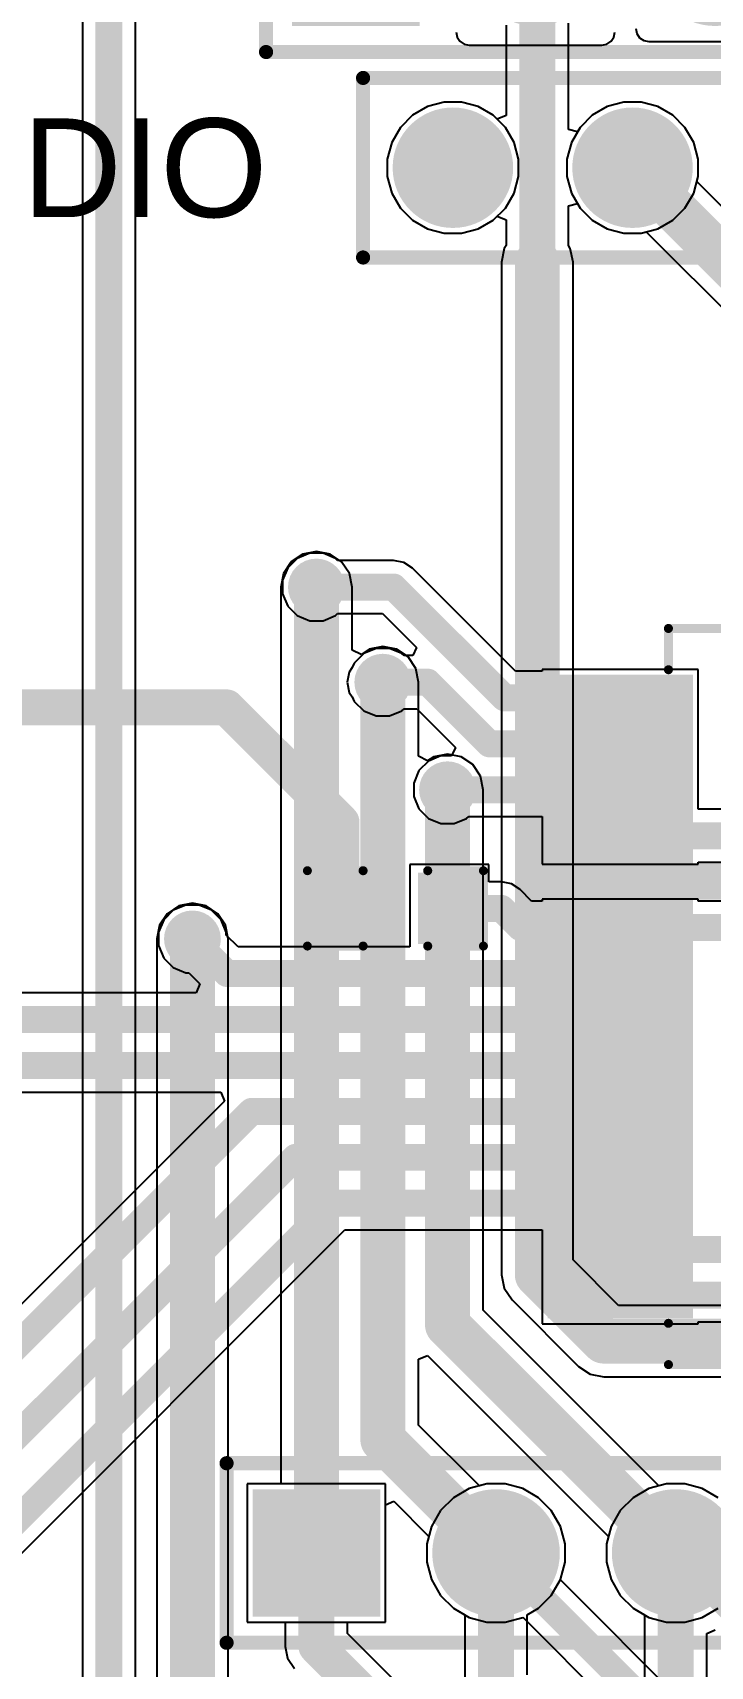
# Model space of a CAD drawing. Header units: millimetres. Extents: x -5 to 123, y 0 to 98.
# Drawn here: x 81.05 to 90.64, y 38.91 to 62.02 of the extents above; entities that cross this region are included whole.
import ezdxf

# ---------------------------------------------------------------- set-up
doc = ezdxf.new("R2010")
doc.units = ezdxf.units.MM
for name, color, linetype in [('BottomLayer', 5, 'Continuous'), ('BottomSolder', 6, 'Continuous'), ('MultiLayer', 9, 'Continuous'), ('PadHoleLayer', 156, 'Continuous'), ('TopLayer', 1, 'Continuous'), ('TopOverlay', 2, 'Continuous'), ('TopPaste', 8, 'Continuous'), ('TopSolder', 216, 'Continuous'), ('ViaHoleLayer', 16, 'Continuous')]:
    doc.layers.add(name, color=color, linetype=linetype)
doc.styles.add('Arial', font='', dxfattribs={"height": 0.2})
doc.styles.get('Arial').set_extended_font_data('Arial')

# ---------------------------------------------------------------- blocks, each defined once
blk = doc.blocks.new('SSOP_28_208____2')
at = {"layer": 'TopLayer'}
for points in [[(-4.325, 4.45), (-2.475, 4.45), (-2.475, 4), (-4.325, 4)], [(2.475, 4.45), (4.325, 4.45), (4.325, 4), (2.475, 4)], [(-4.325, 3.8), (-2.475, 3.8), (-2.475, 3.35), (-4.325, 3.35)], [(2.475, 3.8), (4.325, 3.8), (4.325, 3.35), (2.475, 3.35)], [(-4.325, 3.15), (-2.475, 3.15), (-2.475, 2.7), (-4.325, 2.7)], [(2.475, 3.15), (4.325, 3.15), (4.325, 2.7), (2.475, 2.7)], [(-4.325, 2.5), (-2.475, 2.5), (-2.475, 2.05), (-4.325, 2.05)], [(2.475, 2.5), (4.325, 2.5), (4.325, 2.05), (2.475, 2.05)], [(-4.325, 1.85), (-2.475, 1.85), (-2.475, 1.4), (-4.325, 1.4)], [(2.475, 1.85), (4.325, 1.85), (4.325, 1.4), (2.475, 1.4)], [(-4.325, 1.2), (-2.475, 1.2), (-2.475, 0.75), (-4.325, 0.75)], [(2.475, 1.2), (4.325, 1.2), (4.325, 0.75), (2.475, 0.75)], [(-4.325, 0.55), (-2.475, 0.55), (-2.475, 0.1), (-4.325, 0.1)], [(2.475, 0.55), (4.325, 0.55), (4.325, 0.1), (2.475, 0.1)], [(-4.325, -0.1), (-2.475, -0.1), (-2.475, -0.55), (-4.325, -0.55)], [(2.475, -0.1), (4.325, -0.1), (4.325, -0.55), (2.475, -0.55)], [(-4.325, -0.75), (-2.475, -0.75), (-2.475, -1.2), (-4.325, -1.2)], [(2.475, -0.75), (4.325, -0.75), (4.325, -1.2), (2.475, -1.2)], [(-4.325, -1.4), (-2.475, -1.4), (-2.475, -1.85), (-4.325, -1.85)], [(2.475, -1.4), (4.325, -1.4), (4.325, -1.85), (2.475, -1.85)], [(-4.325, -2.05), (-2.475, -2.05), (-2.475, -2.5), (-4.325, -2.5)], [(2.475, -2.05), (4.325, -2.05), (4.325, -2.5), (2.475, -2.5)], [(-4.325, -2.7), (-2.475, -2.7), (-2.475, -3.15), (-4.325, -3.15)], [(2.475, -2.7), (4.325, -2.7), (4.325, -3.15), (2.475, -3.15)], [(-4.325, -3.35), (-2.475, -3.35), (-2.475, -3.8), (-4.325, -3.8)], [(2.475, -3.35), (4.325, -3.35), (4.325, -3.8), (2.475, -3.8)], [(-4.325, -4), (-2.475, -4), (-2.475, -4.45), (-4.325, -4.45)], [(2.475, -4), (4.325, -4), (4.325, -4.45), (2.475, -4.45)]]:
    blk.add_hatch(color=1, dxfattribs=at).paths.add_polyline_path(points)
at = {"layer": 'TopOverlay'}
blk.add_hatch(color=2, dxfattribs=at).paths.add_polyline_path([(-2.286, 3.988), (-2.032, 3.988), (-2.032, 4.445), (-2.286, 4.445)])
at = {"layer": 'TopPaste'}
for points in [[(-4.325, 4.45), (-2.475, 4.45), (-2.475, 4), (-4.325, 4)], [(2.475, 4.45), (4.325, 4.45), (4.325, 4), (2.475, 4)], [(-4.325, 3.8), (-2.475, 3.8), (-2.475, 3.35), (-4.325, 3.35)], [(2.475, 3.8), (4.325, 3.8), (4.325, 3.35), (2.475, 3.35)], [(-4.325, 3.15), (-2.475, 3.15), (-2.475, 2.7), (-4.325, 2.7)], [(2.475, 3.15), (4.325, 3.15), (4.325, 2.7), (2.475, 2.7)], [(-4.325, 2.5), (-2.475, 2.5), (-2.475, 2.05), (-4.325, 2.05)], [(2.475, 2.5), (4.325, 2.5), (4.325, 2.05), (2.475, 2.05)], [(-4.325, 1.85), (-2.475, 1.85), (-2.475, 1.4), (-4.325, 1.4)], [(2.475, 1.85), (4.325, 1.85), (4.325, 1.4), (2.475, 1.4)], [(-4.325, 1.2), (-2.475, 1.2), (-2.475, 0.75), (-4.325, 0.75)], [(2.475, 1.2), (4.325, 1.2), (4.325, 0.75), (2.475, 0.75)], [(-4.325, 0.55), (-2.475, 0.55), (-2.475, 0.1), (-4.325, 0.1)], [(2.475, 0.55), (4.325, 0.55), (4.325, 0.1), (2.475, 0.1)], [(-4.325, -0.1), (-2.475, -0.1), (-2.475, -0.55), (-4.325, -0.55)], [(2.475, -0.1), (4.325, -0.1), (4.325, -0.55), (2.475, -0.55)], [(-4.325, -0.75), (-2.475, -0.75), (-2.475, -1.2), (-4.325, -1.2)], [(2.475, -0.75), (4.325, -0.75), (4.325, -1.2), (2.475, -1.2)], [(-4.325, -1.4), (-2.475, -1.4), (-2.475, -1.85), (-4.325, -1.85)], [(2.475, -1.4), (4.325, -1.4), (4.325, -1.85), (2.475, -1.85)], [(-4.325, -2.05), (-2.475, -2.05), (-2.475, -2.5), (-4.325, -2.5)], [(2.475, -2.05), (4.325, -2.05), (4.325, -2.5), (2.475, -2.5)], [(-4.325, -2.7), (-2.475, -2.7), (-2.475, -3.15), (-4.325, -3.15)], [(2.475, -2.7), (4.325, -2.7), (4.325, -3.15), (2.475, -3.15)], [(-4.325, -3.35), (-2.475, -3.35), (-2.475, -3.8), (-4.325, -3.8)], [(2.475, -3.35), (4.325, -3.35), (4.325, -3.8), (2.475, -3.8)], [(-4.325, -4), (-2.475, -4), (-2.475, -4.45), (-4.325, -4.45)], [(2.475, -4), (4.325, -4), (4.325, -4.45), (2.475, -4.45)]]:
    blk.add_hatch(color=8, dxfattribs=at).paths.add_polyline_path(points)
at = {"layer": 'TopSolder'}
for points in [[(-4.427, 4.552), (-2.373, 4.552), (-2.373, 3.898), (-4.427, 3.898)], [(2.373, 4.552), (4.427, 4.552), (4.427, 3.898), (2.373, 3.898)], [(-4.427, 3.902), (-2.373, 3.902), (-2.373, 3.248), (-4.427, 3.248)], [(2.373, 3.902), (4.427, 3.902), (4.427, 3.248), (2.373, 3.248)], [(-4.427, 3.252), (-2.373, 3.252), (-2.373, 2.598), (-4.427, 2.598)], [(2.373, 3.252), (4.427, 3.252), (4.427, 2.598), (2.373, 2.598)], [(-4.427, 2.602), (-2.373, 2.602), (-2.373, 1.948), (-4.427, 1.948)], [(2.373, 2.602), (4.427, 2.602), (4.427, 1.948), (2.373, 1.948)], [(-4.427, 1.952), (-2.373, 1.952), (-2.373, 1.298), (-4.427, 1.298)], [(2.373, 1.952), (4.427, 1.952), (4.427, 1.298), (2.373, 1.298)], [(-4.427, 1.302), (-2.373, 1.302), (-2.373, 0.648), (-4.427, 0.648)], [(2.373, 1.302), (4.427, 1.302), (4.427, 0.648), (2.373, 0.648)], [(-4.427, 0.652), (-2.373, 0.652), (-2.373, -0.002), (-4.427, -0.002)], [(2.373, 0.652), (4.427, 0.652), (4.427, -0.002), (2.373, -0.002)], [(-4.427, 0.002), (-2.373, 0.002), (-2.373, -0.652), (-4.427, -0.652)], [(2.373, 0.002), (4.427, 0.002), (4.427, -0.652), (2.373, -0.652)], [(-4.427, -0.648), (-2.373, -0.648), (-2.373, -1.302), (-4.427, -1.302)], [(2.373, -0.648), (4.427, -0.648), (4.427, -1.302), (2.373, -1.302)], [(-4.427, -1.298), (-2.373, -1.298), (-2.373, -1.952), (-4.427, -1.952)], [(2.373, -1.298), (4.427, -1.298), (4.427, -1.952), (2.373, -1.952)], [(-4.427, -1.948), (-2.373, -1.948), (-2.373, -2.602), (-4.427, -2.602)], [(2.373, -1.948), (4.427, -1.948), (4.427, -2.602), (2.373, -2.602)], [(-4.427, -2.598), (-2.373, -2.598), (-2.373, -3.252), (-4.427, -3.252)], [(2.373, -2.598), (4.427, -2.598), (4.427, -3.252), (2.373, -3.252)], [(-4.427, -3.248), (-2.373, -3.248), (-2.373, -3.902), (-4.427, -3.902)], [(2.373, -3.248), (4.427, -3.248), (4.427, -3.902), (2.373, -3.902)], [(-4.427, -3.898), (-2.373, -3.898), (-2.373, -4.552), (-4.427, -4.552)], [(2.373, -3.898), (4.427, -3.898), (4.427, -4.552), (2.373, -4.552)]]:
    blk.add_hatch(color=216, dxfattribs=at).paths.add_polyline_path(points)
at = {"layer": 'TopOverlay'}
for points, const_width in [([(-2.718, 5.207), (-2.718, 4.623)], 0.127), ([(2.718, 5.207), (-2.718, 5.207)], 0.127), ([(2.718, 5.207), (2.718, 4.623)], 0.127), ([(-4.597, 4.242), (-4.724, 4.369)], 0.2), ([(-4.724, 4.369), (-4.724, 4.115)], 0.2), ([(-4.597, 4.242), (-4.724, 4.115)], 0.2), ([(-2.718, -4.623), (-2.718, -5.207)], 0.127), ([(2.718, -4.623), (2.718, -5.207)], 0.127), ([(2.718, -5.207), (-2.718, -5.207)], 0.127)]:
    blk.add_lwpolyline(points, dxfattribs=dict(at, const_width=const_width))
for points, const_width in [([(-2.75, 5.207, 1), (-2.686, 5.207, 1)], 0.0635), ([(-2.75, 5.207, 1), (-2.686, 5.207, 1)], 0.0635), ([(2.686, 5.207, 1), (2.75, 5.207, 1)], 0.0635), ([(2.686, 5.207, 1), (2.75, 5.207, 1)], 0.0635), ([(-2.75, 4.623, 1), (-2.686, 4.623, 1)], 0.0635), ([(2.686, 4.623, 1), (2.75, 4.623, 1)], 0.0635), ([(-4.774, 4.369, 1), (-4.674, 4.369, 1)], 0.1), ([(-4.774, 4.369, 1), (-4.674, 4.369, 1)], 0.1), ([(-4.774, 4.115, 1), (-4.674, 4.115, 1)], 0.1), ([(-4.774, 4.115, 1), (-4.674, 4.115, 1)], 0.1), ([(-4.647, 4.242, 1), (-4.547, 4.242, 1)], 0.1), ([(-4.647, 4.242, 1), (-4.547, 4.242, 1)], 0.1), ([(-2.75, -4.623, 1), (-2.686, -4.623, 1)], 0.0635), ([(2.686, -4.623, 1), (2.75, -4.623, 1)], 0.0635), ([(-2.75, -5.207, 1), (-2.686, -5.207, 1)], 0.0635), ([(-2.75, -5.207, 1), (-2.686, -5.207, 1)], 0.0635), ([(2.686, -5.207, 1), (2.75, -5.207, 1)], 0.0635), ([(2.686, -5.207, 1), (2.75, -5.207, 1)], 0.0635)]:
    blk.add_lwpolyline(points, format="xyb", close=True, dxfattribs=dict(at, const_width=const_width))
blk = doc.blocks.new('CAP_0603_9')
at = {"layer": 'TopLayer'}
for points in [[(-0.381, 0.445), (-0.381, -0.445), (-1.143, -0.445), (-1.143, 0.445)], [(1.143, 0.445), (1.143, -0.445), (0.381, -0.445), (0.381, 0.445)]]:
    blk.add_hatch(color=1, dxfattribs=at).paths.add_polyline_path(points)
at = {"layer": 'TopPaste'}
for points in [[(-0.381, 0.445), (-0.381, -0.445), (-1.143, -0.445), (-1.143, 0.445)], [(1.143, 0.445), (1.143, -0.445), (0.381, -0.445), (0.381, 0.445)]]:
    blk.add_hatch(color=8, dxfattribs=at).paths.add_polyline_path(points)
at = {"layer": 'TopSolder'}
for points in [[(-0.321, 0.504), (-0.321, -0.504), (-1.203, -0.504), (-1.203, 0.504)], [(1.203, 0.504), (1.203, -0.504), (0.321, -0.504), (0.321, 0.504)]]:
    blk.add_hatch(color=216, dxfattribs=at).paths.add_polyline_path(points)
at = {"layer": 'TopOverlay', "const_width": 0.127}
for points in [[(-1.245, -0.533), (-1.245, 0.533)], [(-1.245, 0.533), (-0.457, 0.533)], [(0.457, 0.533), (1.245, 0.533)], [(1.245, -0.533), (1.245, 0.533)], [(-1.245, -0.533), (-0.457, -0.533)], [(0.457, -0.533), (1.245, -0.533)]]:
    blk.add_lwpolyline(points, dxfattribs=at)
at = {"layer": 'TopOverlay', "const_width": 0.0635}
for points in [[(-1.276, 0.533, 1), (-1.213, 0.533, 1)], [(-1.276, 0.533, 1), (-1.213, 0.533, 1)], [(-0.489, 0.533, 1), (-0.425, 0.533, 1)], [(0.425, 0.533, 1), (0.489, 0.533, 1)], [(1.213, 0.533, 1), (1.276, 0.533, 1)], [(1.213, 0.533, 1), (1.276, 0.533, 1)], [(-1.276, -0.533, 1), (-1.213, -0.533, 1)], [(-1.276, -0.533, 1), (-1.213, -0.533, 1)], [(-0.489, -0.533, 1), (-0.425, -0.533, 1)], [(0.425, -0.533, 1), (0.489, -0.533, 1)], [(1.213, -0.533, 1), (1.276, -0.533, 1)], [(1.213, -0.533, 1), (1.276, -0.533, 1)]]:
    blk.add_lwpolyline(points, format="xyb", close=True, dxfattribs=at)
blk = doc.blocks.new('HDR_1X5_FEMALE_92')
at = {"layer": 'BottomLayer'}
blk.add_hatch(color=5, dxfattribs=at).paths.add_polyline_path([(-0.8, 0.8), (0.8, 0.8), (0.8, -0.8), (-0.8, -0.8)])
h = blk.add_hatch(color=5, dxfattribs=at)
edge = h.paths.add_edge_path()
edge.add_arc((2.54, 0), 0.8, 0, 360)
h = blk.add_hatch(color=5, dxfattribs=at)
edge = h.paths.add_edge_path()
edge.add_arc((5.08, 0), 0.8, 0, 360)
h = blk.add_hatch(color=5, dxfattribs=at)
edge = h.paths.add_edge_path()
edge.add_arc((7.62, 0), 0.8, 0, 360)
h = blk.add_hatch(color=5, dxfattribs=at)
edge = h.paths.add_edge_path()
edge.add_arc((10.16, 0), 0.8, 0, 360)
at = {"layer": 'BottomSolder'}
blk.add_hatch(color=6, dxfattribs=at).paths.add_polyline_path([(-0.902, 0.902), (0.902, 0.902), (0.902, -0.902), (-0.902, -0.902)])
h = blk.add_hatch(color=6, dxfattribs=at)
edge = h.paths.add_edge_path()
edge.add_arc((2.54, 0), 0.902, 0, 360)
h = blk.add_hatch(color=6, dxfattribs=at)
edge = h.paths.add_edge_path()
edge.add_arc((5.08, 0), 0.902, 0, 360)
h = blk.add_hatch(color=6, dxfattribs=at)
edge = h.paths.add_edge_path()
edge.add_arc((7.62, 0), 0.902, 0, 360)
h = blk.add_hatch(color=6, dxfattribs=at)
edge = h.paths.add_edge_path()
edge.add_arc((10.16, 0), 0.902, 0, 360)
at = {"layer": 'MultiLayer'}
blk.add_hatch(color=9, dxfattribs=at).paths.add_polyline_path([(-0.8, 0.8), (0.8, 0.8), (0.8, -0.8), (-0.8, -0.8)])
h = blk.add_hatch(color=9, dxfattribs=at)
edge = h.paths.add_edge_path()
edge.add_arc((2.54, 0), 0.8, 0, 360)
h = blk.add_hatch(color=9, dxfattribs=at)
edge = h.paths.add_edge_path()
edge.add_arc((5.08, 0), 0.8, 0, 360)
h = blk.add_hatch(color=9, dxfattribs=at)
edge = h.paths.add_edge_path()
edge.add_arc((7.62, 0), 0.8, 0, 360)
h = blk.add_hatch(color=9, dxfattribs=at)
edge = h.paths.add_edge_path()
edge.add_arc((10.16, 0), 0.8, 0, 360)
at = {"layer": 'PadHoleLayer'}
h = blk.add_hatch(color=156, dxfattribs=at)
edge = h.paths.add_edge_path()
edge.add_arc((0, 0), 0.475, 0, 360)
h = blk.add_hatch(color=156, dxfattribs=at)
edge = h.paths.add_edge_path()
edge.add_arc((2.54, 0), 0.475, 0, 360)
h = blk.add_hatch(color=156, dxfattribs=at)
edge = h.paths.add_edge_path()
edge.add_arc((5.08, 0), 0.475, 0, 360)
h = blk.add_hatch(color=156, dxfattribs=at)
edge = h.paths.add_edge_path()
edge.add_arc((7.62, 0), 0.475, 0, 360)
h = blk.add_hatch(color=156, dxfattribs=at)
edge = h.paths.add_edge_path()
edge.add_arc((10.16, 0), 0.475, 0, 360)
at = {"layer": 'TopLayer'}
blk.add_hatch(color=1, dxfattribs=at).paths.add_polyline_path([(-0.8, 0.8), (0.8, 0.8), (0.8, -0.8), (-0.8, -0.8)])
h = blk.add_hatch(color=1, dxfattribs=at)
edge = h.paths.add_edge_path()
edge.add_arc((2.54, 0), 0.8, 0, 360)
h = blk.add_hatch(color=1, dxfattribs=at)
edge = h.paths.add_edge_path()
edge.add_arc((5.08, 0), 0.8, 0, 360)
h = blk.add_hatch(color=1, dxfattribs=at)
edge = h.paths.add_edge_path()
edge.add_arc((7.62, 0), 0.8, 0, 360)
h = blk.add_hatch(color=1, dxfattribs=at)
edge = h.paths.add_edge_path()
edge.add_arc((10.16, 0), 0.8, 0, 360)
at = {"layer": 'TopSolder'}
blk.add_hatch(color=216, dxfattribs=at).paths.add_polyline_path([(-0.902, 0.902), (0.902, 0.902), (0.902, -0.902), (-0.902, -0.902)])
h = blk.add_hatch(color=216, dxfattribs=at)
edge = h.paths.add_edge_path()
edge.add_arc((2.54, 0), 0.902, 0, 360)
h = blk.add_hatch(color=216, dxfattribs=at)
edge = h.paths.add_edge_path()
edge.add_arc((5.08, 0), 0.902, 0, 360)
h = blk.add_hatch(color=216, dxfattribs=at)
edge = h.paths.add_edge_path()
edge.add_arc((7.62, 0), 0.902, 0, 360)
h = blk.add_hatch(color=216, dxfattribs=at)
edge = h.paths.add_edge_path()
edge.add_arc((10.16, 0), 0.902, 0, 360)
at = {"layer": 'TopOverlay', "const_width": 0.2}
for points in [[(-1.27, 1.27), (11.43, 1.27)], [(-1.27, -1.27), (-1.27, 1.27)], [(11.43, -1.27), (11.43, 1.27)], [(-1.27, -1.27), (11.43, -1.27)]]:
    blk.add_lwpolyline(points, dxfattribs=at)
at = {"layer": 'TopOverlay', "const_width": 0.1}
for points in [[(-1.32, 1.27, 1), (-1.22, 1.27, 1)], [(-1.32, 1.27, 1), (-1.22, 1.27, 1)], [(11.38, 1.27, 1), (11.48, 1.27, 1)], [(11.38, 1.27, 1), (11.48, 1.27, 1)], [(-1.32, -1.27, 1), (-1.22, -1.27, 1)], [(-1.32, -1.27, 1), (-1.22, -1.27, 1)], [(11.38, -1.27, 1), (11.48, -1.27, 1)], [(11.38, -1.27, 1), (11.48, -1.27, 1)]]:
    blk.add_lwpolyline(points, format="xyb", close=True, dxfattribs=at)
blk = doc.blocks.new('HDR_1X5_FEMALE_93')
at = {"layer": 'BottomLayer'}
blk.add_hatch(color=5, dxfattribs=at).paths.add_polyline_path([(-0.8, 0.8), (0.8, 0.8), (0.8, -0.8), (-0.8, -0.8)])
h = blk.add_hatch(color=5, dxfattribs=at)
edge = h.paths.add_edge_path()
edge.add_arc((2.54, 0), 0.8, 0, 360)
h = blk.add_hatch(color=5, dxfattribs=at)
edge = h.paths.add_edge_path()
edge.add_arc((5.08, 0), 0.8, 0, 360)
h = blk.add_hatch(color=5, dxfattribs=at)
edge = h.paths.add_edge_path()
edge.add_arc((7.62, 0), 0.8, 0, 360)
h = blk.add_hatch(color=5, dxfattribs=at)
edge = h.paths.add_edge_path()
edge.add_arc((10.16, 0), 0.8, 0, 360)
at = {"layer": 'BottomSolder'}
blk.add_hatch(color=6, dxfattribs=at).paths.add_polyline_path([(-0.902, 0.902), (0.902, 0.902), (0.902, -0.902), (-0.902, -0.902)])
h = blk.add_hatch(color=6, dxfattribs=at)
edge = h.paths.add_edge_path()
edge.add_arc((2.54, 0), 0.902, 0, 360)
h = blk.add_hatch(color=6, dxfattribs=at)
edge = h.paths.add_edge_path()
edge.add_arc((5.08, 0), 0.902, 0, 360)
h = blk.add_hatch(color=6, dxfattribs=at)
edge = h.paths.add_edge_path()
edge.add_arc((7.62, 0), 0.902, 0, 360)
h = blk.add_hatch(color=6, dxfattribs=at)
edge = h.paths.add_edge_path()
edge.add_arc((10.16, 0), 0.902, 0, 360)
at = {"layer": 'MultiLayer'}
blk.add_hatch(color=9, dxfattribs=at).paths.add_polyline_path([(-0.8, 0.8), (0.8, 0.8), (0.8, -0.8), (-0.8, -0.8)])
h = blk.add_hatch(color=9, dxfattribs=at)
edge = h.paths.add_edge_path()
edge.add_arc((2.54, 0), 0.8, 0, 360)
h = blk.add_hatch(color=9, dxfattribs=at)
edge = h.paths.add_edge_path()
edge.add_arc((5.08, 0), 0.8, 0, 360)
h = blk.add_hatch(color=9, dxfattribs=at)
edge = h.paths.add_edge_path()
edge.add_arc((7.62, 0), 0.8, 0, 360)
h = blk.add_hatch(color=9, dxfattribs=at)
edge = h.paths.add_edge_path()
edge.add_arc((10.16, 0), 0.8, 0, 360)
at = {"layer": 'PadHoleLayer'}
h = blk.add_hatch(color=156, dxfattribs=at)
edge = h.paths.add_edge_path()
edge.add_arc((0, 0), 0.475, 0, 360)
h = blk.add_hatch(color=156, dxfattribs=at)
edge = h.paths.add_edge_path()
edge.add_arc((2.54, 0), 0.475, 0, 360)
h = blk.add_hatch(color=156, dxfattribs=at)
edge = h.paths.add_edge_path()
edge.add_arc((5.08, 0), 0.475, 0, 360)
h = blk.add_hatch(color=156, dxfattribs=at)
edge = h.paths.add_edge_path()
edge.add_arc((7.62, 0), 0.475, 0, 360)
h = blk.add_hatch(color=156, dxfattribs=at)
edge = h.paths.add_edge_path()
edge.add_arc((10.16, 0), 0.475, 0, 360)
at = {"layer": 'TopLayer'}
blk.add_hatch(color=1, dxfattribs=at).paths.add_polyline_path([(-0.8, 0.8), (0.8, 0.8), (0.8, -0.8), (-0.8, -0.8)])
h = blk.add_hatch(color=1, dxfattribs=at)
edge = h.paths.add_edge_path()
edge.add_arc((2.54, 0), 0.8, 0, 360)
h = blk.add_hatch(color=1, dxfattribs=at)
edge = h.paths.add_edge_path()
edge.add_arc((5.08, 0), 0.8, 0, 360)
h = blk.add_hatch(color=1, dxfattribs=at)
edge = h.paths.add_edge_path()
edge.add_arc((7.62, 0), 0.8, 0, 360)
h = blk.add_hatch(color=1, dxfattribs=at)
edge = h.paths.add_edge_path()
edge.add_arc((10.16, 0), 0.8, 0, 360)
at = {"layer": 'TopSolder'}
blk.add_hatch(color=216, dxfattribs=at).paths.add_polyline_path([(-0.902, 0.902), (0.902, 0.902), (0.902, -0.902), (-0.902, -0.902)])
h = blk.add_hatch(color=216, dxfattribs=at)
edge = h.paths.add_edge_path()
edge.add_arc((2.54, 0), 0.902, 0, 360)
h = blk.add_hatch(color=216, dxfattribs=at)
edge = h.paths.add_edge_path()
edge.add_arc((5.08, 0), 0.902, 0, 360)
h = blk.add_hatch(color=216, dxfattribs=at)
edge = h.paths.add_edge_path()
edge.add_arc((7.62, 0), 0.902, 0, 360)
h = blk.add_hatch(color=216, dxfattribs=at)
edge = h.paths.add_edge_path()
edge.add_arc((10.16, 0), 0.902, 0, 360)
at = {"layer": 'TopOverlay', "const_width": 0.2}
for points in [[(-1.27, 1.27), (11.43, 1.27)], [(-1.27, -1.27), (-1.27, 1.27)], [(11.43, -1.27), (11.43, 1.27)], [(-1.27, -1.27), (11.43, -1.27)]]:
    blk.add_lwpolyline(points, dxfattribs=at)
at = {"layer": 'TopOverlay', "const_width": 0.1}
for points in [[(-1.32, 1.27, 1), (-1.22, 1.27, 1)], [(-1.32, 1.27, 1), (-1.22, 1.27, 1)], [(11.38, 1.27, 1), (11.48, 1.27, 1)], [(11.38, 1.27, 1), (11.48, 1.27, 1)], [(-1.32, -1.27, 1), (-1.22, -1.27, 1)], [(-1.32, -1.27, 1), (-1.22, -1.27, 1)], [(11.38, -1.27, 1), (11.48, -1.27, 1)], [(11.38, -1.27, 1), (11.48, -1.27, 1)]]:
    blk.add_lwpolyline(points, format="xyb", close=True, dxfattribs=at)
blk = doc.blocks.new('HDR1X3__99')
at = {"layer": 'BottomLayer'}
blk.add_hatch(color=5, dxfattribs=at).paths.add_polyline_path([(-0.75, 0.75), (0.75, 0.75), (0.75, -0.75), (-0.75, -0.75)])
h = blk.add_hatch(color=5, dxfattribs=at)
edge = h.paths.add_edge_path()
edge.add_arc((2.54, 0), 0.75, 0, 360)
h = blk.add_hatch(color=5, dxfattribs=at)
edge = h.paths.add_edge_path()
edge.add_arc((5.08, 0), 0.75, 0, 360)
at = {"layer": 'BottomSolder'}
blk.add_hatch(color=6, dxfattribs=at).paths.add_polyline_path([(-0.852, 0.852), (0.852, 0.852), (0.852, -0.852), (-0.852, -0.852)])
h = blk.add_hatch(color=6, dxfattribs=at)
edge = h.paths.add_edge_path()
edge.add_arc((2.54, 0), 0.852, 0, 360)
h = blk.add_hatch(color=6, dxfattribs=at)
edge = h.paths.add_edge_path()
edge.add_arc((5.08, 0), 0.852, 0, 360)
at = {"layer": 'MultiLayer'}
blk.add_hatch(color=9, dxfattribs=at).paths.add_polyline_path([(-0.75, 0.75), (0.75, 0.75), (0.75, -0.75), (-0.75, -0.75)])
h = blk.add_hatch(color=9, dxfattribs=at)
edge = h.paths.add_edge_path()
edge.add_arc((2.54, 0), 0.75, 0, 360)
h = blk.add_hatch(color=9, dxfattribs=at)
edge = h.paths.add_edge_path()
edge.add_arc((5.08, 0), 0.75, 0, 360)
at = {"layer": 'PadHoleLayer'}
h = blk.add_hatch(color=156, dxfattribs=at)
edge = h.paths.add_edge_path()
edge.add_arc((0, 0), 0.45, 0, 360)
h = blk.add_hatch(color=156, dxfattribs=at)
edge = h.paths.add_edge_path()
edge.add_arc((2.54, 0), 0.45, 0, 360)
h = blk.add_hatch(color=156, dxfattribs=at)
edge = h.paths.add_edge_path()
edge.add_arc((5.08, 0), 0.45, 0, 360)
at = {"layer": 'TopLayer'}
blk.add_hatch(color=1, dxfattribs=at).paths.add_polyline_path([(-0.75, 0.75), (0.75, 0.75), (0.75, -0.75), (-0.75, -0.75)])
h = blk.add_hatch(color=1, dxfattribs=at)
edge = h.paths.add_edge_path()
edge.add_arc((2.54, 0), 0.75, 0, 360)
h = blk.add_hatch(color=1, dxfattribs=at)
edge = h.paths.add_edge_path()
edge.add_arc((5.08, 0), 0.75, 0, 360)
at = {"layer": 'TopSolder'}
blk.add_hatch(color=216, dxfattribs=at).paths.add_polyline_path([(-0.852, 0.852), (0.852, 0.852), (0.852, -0.852), (-0.852, -0.852)])
h = blk.add_hatch(color=216, dxfattribs=at)
edge = h.paths.add_edge_path()
edge.add_arc((2.54, 0), 0.852, 0, 360)
h = blk.add_hatch(color=216, dxfattribs=at)
edge = h.paths.add_edge_path()
edge.add_arc((5.08, 0), 0.852, 0, 360)
at = {"layer": 'TopOverlay', "const_width": 0.2}
for points in [[(-1.27, 1.27), (-1.27, -1.27)], [(6.35, 1.27), (-1.27, 1.27)], [(6.35, 1.27), (6.35, -1.27)], [(6.35, -1.27), (-1.27, -1.27)]]:
    blk.add_lwpolyline(points, dxfattribs=at)
at = {"layer": 'TopOverlay', "const_width": 0.1}
for points in [[(-1.32, 1.27, 1), (-1.22, 1.27, 1)], [(-1.32, 1.27, 1), (-1.22, 1.27, 1)], [(6.3, 1.27, 1), (6.4, 1.27, 1)], [(6.3, 1.27, 1), (6.4, 1.27, 1)], [(-1.32, -1.27, 1), (-1.22, -1.27, 1)], [(-1.32, -1.27, 1), (-1.22, -1.27, 1)], [(6.3, -1.27, 1), (6.4, -1.27, 1)], [(6.3, -1.27, 1), (6.4, -1.27, 1)]]:
    blk.add_lwpolyline(points, format="xyb", close=True, dxfattribs=at)

msp = doc.modelspace()

# ---------------------------------------------------------------- hatches: boundary and pattern name
at = {"layer": 'BottomLayer'}
h = msp.add_hatch(color=5, dxfattribs=at)
edge = h.paths.add_edge_path()
edge.add_arc((85.065, 54.178), 0.3, 0, 360)
h = msp.add_hatch(color=5, dxfattribs=at)
edge = h.paths.add_edge_path()
edge.add_arc((86.004, 52.832), 0.3, 0, 360)
h = msp.add_hatch(color=5, dxfattribs=at)
edge = h.paths.add_edge_path()
edge.add_arc((86.919, 51.31), 0.3, 0, 360)
h = msp.add_hatch(color=5, dxfattribs=at)
edge = h.paths.add_edge_path()
edge.add_arc((83.312, 49.2), 0.3, 0, 360)
at = {"layer": 'BottomSolder'}
h = msp.add_hatch(color=6, dxfattribs=at)
edge = h.paths.add_edge_path()
edge.add_arc((85.065, 54.178), 0.402, 0, 360)
h = msp.add_hatch(color=6, dxfattribs=at)
edge = h.paths.add_edge_path()
edge.add_arc((86.004, 52.832), 0.402, 0, 360)
h = msp.add_hatch(color=6, dxfattribs=at)
edge = h.paths.add_edge_path()
edge.add_arc((86.919, 51.31), 0.402, 0, 360)
h = msp.add_hatch(color=6, dxfattribs=at)
edge = h.paths.add_edge_path()
edge.add_arc((83.312, 49.2), 0.402, 0, 360)
at = {"layer": 'TopLayer'}
h = msp.add_hatch(color=1, dxfattribs=at)
edge = h.paths.add_edge_path()
edge.add_arc((85.065, 54.178), 0.3, 0, 360)
h = msp.add_hatch(color=1, dxfattribs=at)
edge = h.paths.add_edge_path()
edge.add_arc((86.004, 52.832), 0.3, 0, 360)
h = msp.add_hatch(color=1, dxfattribs=at)
edge = h.paths.add_edge_path()
edge.add_arc((86.919, 51.31), 0.3, 0, 360)
h = msp.add_hatch(color=1, dxfattribs=at)
edge = h.paths.add_edge_path()
edge.add_arc((83.312, 49.2), 0.3, 0, 360)
at = {"layer": 'TopSolder'}
h = msp.add_hatch(color=216, dxfattribs=at)
edge = h.paths.add_edge_path()
edge.add_arc((85.065, 54.178), 0.402, 0, 360)
h = msp.add_hatch(color=216, dxfattribs=at)
edge = h.paths.add_edge_path()
edge.add_arc((86.004, 52.832), 0.402, 0, 360)
h = msp.add_hatch(color=216, dxfattribs=at)
edge = h.paths.add_edge_path()
edge.add_arc((86.919, 51.31), 0.402, 0, 360)
h = msp.add_hatch(color=216, dxfattribs=at)
edge = h.paths.add_edge_path()
edge.add_arc((83.312, 49.2), 0.402, 0, 360)
at = {"layer": 'ViaHoleLayer'}
h = msp.add_hatch(color=16, dxfattribs=at)
edge = h.paths.add_edge_path()
edge.add_arc((85.065, 54.178), 0.15, 0, 360)
h = msp.add_hatch(color=16, dxfattribs=at)
edge = h.paths.add_edge_path()
edge.add_arc((86.004, 52.832), 0.15, 0, 360)
h = msp.add_hatch(color=16, dxfattribs=at)
edge = h.paths.add_edge_path()
edge.add_arc((86.919, 51.31), 0.15, 0, 360)
h = msp.add_hatch(color=16, dxfattribs=at)
edge = h.paths.add_edge_path()
edge.add_arc((83.312, 49.2), 0.15, 0, 360)

# ---------------------------------------------------------------- linework, layer by layer
at = {"layer": 'BottomLayer'}
for p, q in [((81.755, 63.258), (81.755, 35.446)), ((82.506, 35.601), (82.506, 63.258)), ((87.749, 62.128), (87.749, 60.848)), ((88.629, 60.65), (88.629, 62.157)), ((86.873, 61.038), (86.637, 60.974)), ((87.117, 61.038), (86.873, 61.038)), ((87.353, 60.974), (87.117, 61.038)), ((89.413, 61.038), (89.177, 60.974)), ((89.657, 61.038), (89.413, 61.038)), ((89.893, 60.974), (89.657, 61.038)), ((86.425, 60.852), (86.253, 60.679)), ((86.637, 60.974), (86.425, 60.852)), ((87.565, 60.852), (87.353, 60.974)), ((87.622, 60.795), (87.565, 60.852)), ((87.749, 60.848), (87.622, 60.795)), ((88.965, 60.852), (88.793, 60.679)), ((89.177, 60.974), (88.965, 60.852)), ((90.105, 60.852), (89.893, 60.974)), ((90.277, 60.679), (90.105, 60.852)), ((86.253, 60.679), (86.13, 60.468)), ((88.756, 60.616), (88.629, 60.65)), ((88.793, 60.679), (88.756, 60.616)), ((90.4, 60.468), (90.277, 60.679)), ((86.13, 60.468), (86.067, 60.232)), ((90.463, 60.232), (90.4, 60.468)), ((86.067, 60.232), (86.067, 59.988)), ((90.463, 59.988), (90.463, 60.232)), ((86.067, 59.988), (86.13, 59.752)), ((90.4, 59.752), (90.463, 59.988)), ((86.13, 59.752), (86.253, 59.54)), ((90.277, 59.54), (90.4, 59.752)), ((86.253, 59.54), (86.425, 59.367)), ((87.565, 59.367), (87.622, 59.424)), ((87.622, 59.424), (87.749, 59.372)), ((88.629, 59.569), (88.756, 59.603)), ((88.629, 59.008), (88.629, 59.569)), ((88.756, 59.603), (88.793, 59.54)), ((88.793, 59.54), (88.965, 59.367)), ((90.105, 59.367), (90.277, 59.54)), ((86.425, 59.367), (86.637, 59.245)), ((86.637, 59.245), (86.873, 59.182)), ((86.873, 59.182), (87.117, 59.182)), ((87.117, 59.182), (87.353, 59.245)), ((87.353, 59.245), (87.565, 59.367)), ((87.749, 59.372), (87.749, 59.008)), ((88.965, 59.367), (89.177, 59.245)), ((89.177, 59.245), (89.413, 59.182)), ((89.413, 59.182), (89.657, 59.182)), ((89.657, 59.182), (89.893, 59.245)), ((89.893, 59.245), (90.105, 59.367)), ((87.722, 58.969), (87.684, 58.776)), ((87.749, 59.008), (87.722, 58.969)), ((88.655, 58.969), (88.629, 59.008)), ((88.694, 58.776), (88.655, 58.969)), ((87.684, 58.776), (87.684, 44.45)), ((88.694, 44.659), (88.694, 58.776)), ((84.871, 54.645), (84.708, 54.535)), ((85.065, 54.683), (84.871, 54.645)), ((85.258, 54.645), (85.065, 54.683)), ((85.422, 54.535), (85.258, 54.645)), ((84.598, 54.371), (84.56, 54.178)), ((84.708, 54.535), (84.598, 54.371)), ((85.531, 54.371), (85.422, 54.535)), ((85.57, 54.178), (85.531, 54.371)), ((84.56, 54.178), (84.56, 41.491)), ((85.57, 53.284), (85.57, 54.178)), ((85.697, 53.222), (85.57, 53.284)), ((85.811, 53.299), (85.697, 53.222)), ((86.004, 53.337), (85.811, 53.299)), ((86.198, 53.299), (86.004, 53.337)), ((86.361, 53.189), (86.198, 53.299)), ((86.471, 53.025), (86.361, 53.189)), ((86.509, 52.832), (86.471, 53.025)), ((86.509, 51.785), (86.509, 52.832)), ((86.636, 51.717), (86.509, 51.785)), ((86.726, 51.777), (86.636, 51.717)), ((86.919, 51.815), (86.726, 51.777)), ((87.112, 51.777), (86.919, 51.815)), ((87.276, 51.667), (87.112, 51.777)), ((87.385, 51.503), (87.276, 51.667)), ((87.424, 51.31), (87.385, 51.503)), ((87.424, 43.948), (87.424, 51.31)), ((83.312, 49.705), (83.119, 49.666)), ((83.505, 49.666), (83.312, 49.705)), ((82.955, 49.557), (82.845, 49.393)), ((83.119, 49.666), (82.955, 49.557)), ((83.669, 49.557), (83.505, 49.666)), ((83.779, 49.393), (83.669, 49.557)), ((82.845, 49.393), (82.807, 49.2)), ((83.817, 49.2), (83.779, 49.393)), ((82.807, 49.2), (82.807, 35.535)), ((83.817, 35.744), (83.817, 49.2)), ((89.338, 44.015), (88.694, 44.659)), ((87.684, 44.45), (87.722, 44.257)), ((87.722, 44.257), (87.832, 44.093)), ((89.909, 41.462), (87.424, 43.948)), ((87.832, 44.093), (88.772, 43.153)), ((91.516, 44.015), (89.338, 44.015)), ((86.509, 43.254), (86.636, 43.307)), ((86.509, 42.322), (86.509, 43.254)), ((86.636, 43.307), (89.195, 40.748)), ((88.772, 43.153), (88.935, 43.044)), ((88.935, 43.044), (89.129, 43.005)), ((89.129, 43.005), (94.315, 43.005)), ((87.369, 41.462), (86.509, 42.322)), ((84.56, 41.491), (84.087, 41.491)), ((84.087, 41.491), (84.087, 39.535)), ((87.476, 41.491), (87.369, 41.462)), ((87.733, 41.491), (87.476, 41.491)), ((87.982, 41.424), (87.733, 41.491)), ((88.205, 41.295), (87.982, 41.424)), ((90.016, 41.491), (89.909, 41.462)), ((90.273, 41.491), (90.016, 41.491)), ((90.522, 41.424), (90.273, 41.491)), ((90.745, 41.295), (90.522, 41.424)), ((86.042, 41.195), (86.16, 41.244)), ((86.042, 39.535), (86.042, 41.195)), ((86.16, 41.244), (86.655, 40.748)), ((88.387, 41.113), (88.205, 41.295)), ((88.516, 40.89), (88.387, 41.113)), ((86.655, 40.748), (86.627, 40.642)), ((88.582, 40.642), (88.516, 40.89)), ((89.195, 40.748), (89.167, 40.642)), ((86.627, 40.642), (86.627, 40.384)), ((88.582, 40.384), (88.582, 40.642)), ((89.167, 40.642), (89.167, 40.384)), ((86.627, 40.384), (86.693, 40.136)), ((88.516, 40.136), (88.582, 40.384)), ((89.167, 40.384), (89.233, 40.136)), ((86.693, 40.136), (86.822, 39.913)), ((88.515, 40.134), (88.516, 40.136)), ((90.63, 38.018), (88.515, 40.134)), ((89.233, 40.136), (89.362, 39.913)), ((86.822, 39.913), (87.004, 39.731)), ((89.362, 39.913), (89.544, 39.731)), ((84.087, 39.535), (86.042, 39.535)), ((87.004, 39.731), (87.227, 39.602)), ((87.227, 39.602), (87.476, 39.535)), ((87.476, 39.535), (87.733, 39.535)), ((87.733, 39.535), (87.982, 39.602)), ((87.982, 39.602), (87.984, 39.603)), ((87.984, 39.603), (90.209, 37.377)), ((89.544, 39.731), (89.767, 39.602)), ((89.767, 39.602), (90.016, 39.535)), ((90.016, 39.535), (90.273, 39.535)), ((90.273, 39.535), (90.522, 39.602)), ((90.522, 39.602), (90.745, 39.731))]:
    msp.add_line(p, q, dxfattribs=at)
for points, const_width in [([(82.131, 35.446), (82.131, 64.231)], 0.381), ([(88.189, 58.776), (88.189, 62.95)], 0.508), ([(88.189, 44.45), (88.189, 58.776)], 0.635), ([(85.065, 40.64), (85.065, 54.178)], 0.635), ([(86.004, 42.113), (86.004, 52.832)], 0.635), ([(86.919, 43.739), (86.919, 51.31)], 0.635), ([(83.312, 35.535), (83.312, 49.2)], 0.635), ([(88.189, 44.45), (89.129, 43.51)], 0.635), ([(86.919, 43.739), (90.145, 40.513)], 0.635), ([(89.129, 43.51), (96.215, 43.51)], 0.635), ([(86.004, 42.113), (87.605, 40.513)], 0.635), ([(87.605, 40.513), (90.475, 37.643)], 0.381)]:
    msp.add_lwpolyline(points, dxfattribs=dict(at, const_width=const_width))
for points, const_width in [([(88.03, 58.776, 1), (88.348, 58.776, 1)], 0.318), ([(88.062, 58.776, 1), (88.316, 58.776, 1)], 0.254), ([(84.906, 54.178, 1), (85.223, 54.178, 1)], 0.318), ([(85.846, 52.832, 1), (86.163, 52.832, 1)], 0.318), ([(86.76, 51.31, 1), (87.078, 51.31, 1)], 0.318), ([(83.153, 49.2, 1), (83.471, 49.2, 1)], 0.318), ([(88.03, 44.45, 1), (88.348, 44.45, 1)], 0.318), ([(88.03, 44.45, 1), (88.348, 44.45, 1)], 0.318), ([(86.76, 43.739, 1), (87.078, 43.739, 1)], 0.318), ([(86.76, 43.739, 1), (87.078, 43.739, 1)], 0.318), ([(88.97, 43.51, 1), (89.287, 43.51, 1)], 0.318), ([(88.97, 43.51, 1), (89.287, 43.51, 1)], 0.318), ([(85.846, 42.113, 1), (86.163, 42.113, 1)], 0.318), ([(85.846, 42.113, 1), (86.163, 42.113, 1)], 0.318), ([(84.906, 40.64, 1), (85.223, 40.64, 1)], 0.318), ([(87.446, 40.513, 1), (87.763, 40.513, 1)], 0.318), ([(87.509, 40.513, 1), (87.7, 40.513, 1)], 0.191), ([(89.986, 40.513, 1), (90.303, 40.513, 1)], 0.318)]:
    msp.add_lwpolyline(points, format="xyb", close=True, dxfattribs=dict(at, const_width=const_width))
at = {"layer": 'TopLayer'}
for p, q in [((87.042, 62.027), (87.056, 61.957)), ((87.056, 61.957), (87.095, 61.899)), ((89.231, 61.899), (89.271, 61.957)), ((89.271, 61.957), (89.284, 62.027)), ((89.582, 62.078), (89.596, 62.008)), ((89.596, 62.008), (89.635, 61.949)), ((89.635, 61.949), (89.694, 61.91)), ((87.095, 61.899), (87.154, 61.859)), ((87.154, 61.859), (87.224, 61.846)), ((87.224, 61.846), (89.103, 61.846)), ((89.103, 61.846), (89.173, 61.859)), ((89.173, 61.859), (89.231, 61.899)), ((89.694, 61.91), (89.764, 61.896)), ((89.764, 61.896), (91.592, 61.896)), ((86.873, 61.038), (86.637, 60.974)), ((87.117, 61.038), (86.873, 61.038)), ((87.353, 60.974), (87.117, 61.038)), ((89.413, 61.038), (89.177, 60.974)), ((89.657, 61.038), (89.413, 61.038)), ((89.893, 60.974), (89.657, 61.038)), ((86.425, 60.852), (86.253, 60.679)), ((86.637, 60.974), (86.425, 60.852)), ((87.565, 60.852), (87.353, 60.974)), ((87.737, 60.679), (87.565, 60.852)), ((88.965, 60.852), (88.793, 60.679)), ((89.177, 60.974), (88.965, 60.852)), ((90.105, 60.852), (89.893, 60.974)), ((90.277, 60.679), (90.105, 60.852)), ((86.253, 60.679), (86.13, 60.468)), ((87.86, 60.468), (87.737, 60.679)), ((88.793, 60.679), (88.67, 60.468)), ((90.4, 60.468), (90.277, 60.679)), ((86.13, 60.468), (86.067, 60.232)), ((87.923, 60.232), (87.86, 60.468)), ((88.67, 60.468), (88.607, 60.232)), ((90.463, 60.232), (90.4, 60.468)), ((86.067, 60.232), (86.067, 59.988)), ((87.923, 59.988), (87.923, 60.232)), ((88.607, 60.232), (88.607, 59.988)), ((90.463, 59.988), (90.463, 60.232)), ((86.067, 59.988), (86.13, 59.752)), ((87.86, 59.752), (87.923, 59.988)), ((88.607, 59.988), (88.67, 59.752)), ((90.443, 59.916), (90.463, 59.988)), ((91.03, 59.329), (90.443, 59.916)), ((86.13, 59.752), (86.253, 59.54)), ((87.737, 59.54), (87.86, 59.752)), ((88.67, 59.752), (88.793, 59.54)), ((86.253, 59.54), (86.425, 59.367)), ((87.565, 59.367), (87.737, 59.54)), ((88.793, 59.54), (88.965, 59.367)), ((86.425, 59.367), (86.637, 59.245)), ((86.637, 59.245), (86.873, 59.182)), ((86.873, 59.182), (87.117, 59.182)), ((87.117, 59.182), (87.353, 59.245)), ((87.353, 59.245), (87.565, 59.367)), ((88.965, 59.367), (89.177, 59.245)), ((89.177, 59.245), (89.413, 59.182)), ((89.413, 59.182), (89.657, 59.182)), ((89.657, 59.182), (89.729, 59.201)), ((89.729, 59.201), (91.046, 57.885)), ((84.794, 54.583), (84.66, 54.449)), ((84.97, 54.656), (84.794, 54.583)), ((85.16, 54.656), (84.97, 54.656)), ((85.335, 54.583), (85.16, 54.656)), ((85.365, 54.554), (85.335, 54.583)), ((86.157, 54.554), (85.365, 54.554)), ((86.301, 54.525), (86.157, 54.554)), ((84.66, 54.449), (84.587, 54.273)), ((86.422, 54.444), (86.301, 54.525)), ((87.881, 52.986), (86.422, 54.444)), ((84.587, 54.273), (84.587, 54.083)), ((84.587, 54.083), (84.66, 53.908)), ((84.66, 53.908), (84.794, 53.773)), ((84.794, 53.773), (84.97, 53.7)), ((84.97, 53.7), (85.16, 53.7)), ((85.16, 53.7), (85.335, 53.773)), ((85.335, 53.773), (85.365, 53.803)), ((85.365, 53.803), (86.001, 53.803)), ((86.001, 53.803), (86.479, 53.325)), ((85.734, 53.237), (85.599, 53.103)), ((85.909, 53.31), (85.734, 53.237)), ((86.099, 53.31), (85.909, 53.31)), ((86.275, 53.237), (86.099, 53.31)), ((86.305, 53.208), (86.275, 53.237)), ((86.43, 53.208), (86.305, 53.208)), ((86.479, 53.325), (86.43, 53.208)), ((85.53, 52.976), (85.502, 52.832)), ((85.573, 53.04), (85.53, 52.976)), ((85.599, 53.103), (85.573, 53.04)), ((88.258, 52.986), (87.881, 52.986)), ((90.464, 53.013), (88.258, 53.013)), ((88.258, 53.013), (88.258, 52.986)), ((90.464, 52.207), (90.464, 53.013)), ((85.502, 52.832), (85.53, 52.688)), ((85.53, 52.688), (85.573, 52.624)), ((85.573, 52.624), (85.599, 52.561)), ((85.599, 52.561), (85.734, 52.427)), ((85.734, 52.427), (85.909, 52.354)), ((85.909, 52.354), (86.099, 52.354)), ((86.099, 52.354), (86.275, 52.427)), ((86.275, 52.427), (86.305, 52.456)), ((86.305, 52.456), (86.484, 52.456)), ((86.484, 52.456), (87.034, 51.907)), ((90.464, 51.036), (90.464, 52.207)), ((86.824, 51.788), (86.648, 51.715)), ((86.973, 51.788), (86.824, 51.788)), ((87.034, 51.907), (86.973, 51.788)), ((86.514, 51.581), (86.441, 51.405)), ((86.648, 51.715), (86.514, 51.581)), ((86.441, 51.405), (86.441, 51.215)), ((86.441, 51.215), (86.514, 51.039)), ((86.514, 51.039), (86.648, 50.905)), ((86.648, 50.905), (86.824, 50.832)), ((87.014, 50.832), (87.189, 50.905)), ((87.189, 50.905), (87.219, 50.934)), ((87.219, 50.934), (88.258, 50.934)), ((88.258, 50.934), (88.258, 50.257)), ((92.774, 51.036), (90.464, 51.036)), ((86.824, 50.832), (87.014, 50.832)), ((87.503, 50.254), (86.385, 50.254)), ((86.385, 50.254), (86.385, 49.086)), ((87.503, 50.007), (87.503, 50.254)), ((88.258, 50.257), (90.464, 50.257)), ((90.464, 50.257), (90.464, 50.284)), ((90.464, 50.284), (92.618, 50.284)), ((87.681, 50.007), (87.503, 50.007)), ((87.825, 49.979), (87.681, 50.007)), ((87.946, 49.897), (87.825, 49.979)), ((88.108, 49.736), (87.946, 49.897)), ((88.258, 49.736), (88.108, 49.736)), ((90.464, 49.763), (88.258, 49.763)), ((88.258, 49.763), (88.258, 49.736)), ((90.464, 49.736), (90.464, 49.763)), ((91.407, 49.736), (90.464, 49.736)), ((82.907, 49.47), (82.834, 49.295)), ((83.041, 49.605), (82.907, 49.47)), ((83.217, 49.678), (83.041, 49.605)), ((83.407, 49.678), (83.217, 49.678)), ((83.583, 49.605), (83.407, 49.678)), ((83.717, 49.47), (83.583, 49.605)), ((83.79, 49.295), (83.717, 49.47)), ((82.834, 49.295), (82.834, 49.105)), ((83.79, 49.253), (83.79, 49.295)), ((83.957, 49.086), (83.79, 49.253)), ((82.834, 49.105), (82.907, 48.929)), ((86.385, 49.086), (83.957, 49.086)), ((82.907, 48.929), (83.041, 48.795)), ((83.041, 48.795), (83.217, 48.722)), ((83.217, 48.722), (83.259, 48.722)), ((83.259, 48.722), (83.418, 48.563)), ((83.418, 48.563), (83.366, 48.436)), ((83.366, 48.436), (77.818, 48.436)), ((79.773, 47.034), (83.713, 47.034)), ((83.713, 47.034), (83.765, 46.907)), ((83.765, 46.907), (78.678, 41.82)), ((79.345, 38.961), (85.468, 45.084)), ((85.468, 45.084), (88.258, 45.084)), ((88.258, 45.084), (88.258, 44.407)), ((88.258, 44.407), (88.258, 43.757)), ((88.258, 43.757), (90.464, 43.757)), ((90.464, 43.757), (90.464, 43.784)), ((90.464, 43.784), (91.353, 43.784)), ((86.042, 41.491), (84.087, 41.491)), ((84.087, 41.491), (84.087, 39.535)), ((86.042, 39.535), (86.042, 41.491)), ((87.227, 41.424), (87.004, 41.295)), ((87.476, 41.491), (87.227, 41.424)), ((87.733, 41.491), (87.476, 41.491)), ((87.982, 41.424), (87.733, 41.491)), ((88.205, 41.295), (87.982, 41.424)), ((89.767, 41.424), (89.544, 41.295)), ((90.016, 41.491), (89.767, 41.424)), ((90.273, 41.491), (90.016, 41.491)), ((90.522, 41.424), (90.273, 41.491)), ((90.745, 41.295), (90.522, 41.424)), ((87.004, 41.295), (86.822, 41.113)), ((88.387, 41.113), (88.205, 41.295)), ((89.544, 41.295), (89.362, 41.113)), ((86.822, 41.113), (86.693, 40.89)), ((88.516, 40.89), (88.387, 41.113)), ((89.362, 41.113), (89.233, 40.89)), ((86.693, 40.89), (86.627, 40.642)), ((88.582, 40.642), (88.516, 40.89)), ((89.233, 40.89), (89.167, 40.642)), ((86.627, 40.642), (86.627, 40.384)), ((88.582, 40.384), (88.582, 40.642)), ((89.167, 40.642), (89.167, 40.384)), ((86.627, 40.384), (86.693, 40.136)), ((88.516, 40.136), (88.582, 40.384)), ((89.167, 40.384), (89.233, 40.136)), ((86.693, 40.136), (86.822, 39.913)), ((88.387, 39.913), (88.516, 40.136)), ((89.233, 40.136), (89.362, 39.913)), ((86.822, 39.913), (87.004, 39.731)), ((88.205, 39.731), (88.387, 39.913)), ((89.362, 39.913), (89.544, 39.731)), ((84.087, 39.535), (84.624, 39.535)), ((84.624, 39.535), (84.624, 39.192)), ((85.505, 39.375), (85.505, 39.535)), ((85.505, 39.535), (86.042, 39.535)), ((87.004, 39.731), (87.164, 39.638)), ((87.164, 39.638), (87.164, 38.608)), ((88.045, 39.638), (88.205, 39.731)), ((88.045, 38.79), (88.045, 39.638)), ((89.544, 39.731), (89.704, 39.638)), ((89.704, 39.638), (89.704, 38.74)), ((87.027, 37.853), (85.505, 39.375)), ((90.585, 39.376), (90.702, 39.424)), ((90.585, 38.557), (90.585, 39.376)), ((84.624, 39.192), (84.658, 39.024)), ((84.658, 39.024), (84.753, 38.881))]:
    msp.add_line(p, q, dxfattribs=at)
for points, const_width in [([(89.535, 60.11), (91.403, 58.242)], 0.635), ([(85.065, 54.178), (86.157, 54.178)], 0.381), ([(86.157, 54.178), (87.725, 52.61)], 0.381), ([(85.877, 52.832), (86.639, 52.832)], 0.381), ([(86.639, 52.832), (87.511, 51.96)], 0.381), ([(79.604, 52.476), (83.795, 52.476)], 0.508), ([(83.795, 52.476), (85.42, 50.851)], 0.508), ([(87.725, 52.61), (89.361, 52.61)], 0.381), ([(87.511, 51.96), (89.361, 51.96)], 0.381), ([(86.919, 51.31), (89.361, 51.31)], 0.381), ([(85.42, 49.632), (85.42, 50.851)], 0.508), ([(89.361, 50.66), (92.774, 50.66)], 0.381), ([(89.361, 50.01), (92.103, 50.01)], 0.508), ([(86.944, 49.632), (87.681, 49.632)], 0.381), ([(87.681, 49.632), (87.952, 49.36)], 0.381), ([(87.952, 49.36), (89.361, 49.36)], 0.381), ([(89.361, 49.36), (91.407, 49.36)], 0.381), ([(83.312, 49.2), (83.802, 48.71)], 0.381), ([(83.802, 48.71), (89.361, 48.71)], 0.381), ([(77.521, 48.06), (89.361, 48.06)], 0.381), ([(79.617, 47.41), (89.361, 47.41)], 0.381), ([(78.943, 41.554), (84.149, 46.76)], 0.381), ([(84.149, 46.76), (89.361, 46.76)], 0.381), ([(80.213, 41.554), (84.769, 46.11)], 0.381), ([(84.769, 46.11), (89.361, 46.11)], 0.381), ([(78.867, 39.014), (85.313, 45.46)], 0.381), ([(85.313, 45.46), (89.361, 45.46)], 0.381), ([(89.365, 44.806), (90.83, 44.806)], 0.381), ([(89.361, 44.16), (91.353, 44.16)], 0.381), ([(85.065, 39.192), (85.065, 40.513)], 0.508), ([(87.605, 38.608), (87.605, 40.513)], 0.508), ([(90.145, 38.557), (90.145, 40.513)], 0.508), ([(90.145, 40.513), (92.05, 38.608)], 0.381), ([(85.065, 39.192), (86.716, 37.541)], 0.508)]:
    msp.add_lwpolyline(points, dxfattribs=dict(at, const_width=const_width))
for points, const_width in [([(89.376, 60.11, 1), (89.694, 60.11, 1)], 0.318), ([(84.969, 54.178, 1), (85.16, 54.178, 1)], 0.191), ([(86.062, 54.178, 1), (86.252, 54.178, 1)], 0.191), ([(86.062, 54.178, 1), (86.252, 54.178, 1)], 0.191), ([(85.782, 52.832, 1), (85.973, 52.832, 1)], 0.191), ([(86.544, 52.832, 1), (86.735, 52.832, 1)], 0.191), ([(86.544, 52.832, 1), (86.735, 52.832, 1)], 0.191), ([(83.668, 52.476, 1), (83.922, 52.476, 1)], 0.254), ([(83.668, 52.476, 1), (83.922, 52.476, 1)], 0.254), ([(87.63, 52.61, 1), (87.82, 52.61, 1)], 0.191), ([(87.63, 52.61, 1), (87.82, 52.61, 1)], 0.191), ([(89.266, 52.61, 1), (89.456, 52.61, 1)], 0.191), ([(87.416, 51.96, 1), (87.607, 51.96, 1)], 0.191), ([(87.416, 51.96, 1), (87.607, 51.96, 1)], 0.191), ([(89.266, 51.96, 1), (89.456, 51.96, 1)], 0.191), ([(86.824, 51.31, 1), (87.014, 51.31, 1)], 0.191), ([(89.266, 51.31, 1), (89.456, 51.31, 1)], 0.191), ([(85.293, 50.851, 1), (85.547, 50.851, 1)], 0.254), ([(85.293, 50.851, 1), (85.547, 50.851, 1)], 0.254), ([(89.266, 50.66, 1), (89.456, 50.66, 1)], 0.191), ([(89.234, 50.01, 1), (89.488, 50.01, 1)], 0.254), ([(85.293, 49.632, 1), (85.547, 49.632, 1)], 0.254), ([(86.849, 49.632, 1), (87.039, 49.632, 1)], 0.191), ([(87.586, 49.632, 1), (87.776, 49.632, 1)], 0.191), ([(87.586, 49.632, 1), (87.776, 49.632, 1)], 0.191), ([(87.857, 49.36, 1), (88.048, 49.36, 1)], 0.191), ([(87.857, 49.36, 1), (88.048, 49.36, 1)], 0.191), ([(89.266, 49.36, 1), (89.456, 49.36, 1)], 0.191), ([(89.266, 49.36, 1), (89.456, 49.36, 1)], 0.191), ([(83.217, 49.2, 1), (83.407, 49.2, 1)], 0.191), ([(83.707, 48.71, 1), (83.897, 48.71, 1)], 0.191), ([(83.707, 48.71, 1), (83.897, 48.71, 1)], 0.191), ([(89.266, 48.71, 1), (89.456, 48.71, 1)], 0.191), ([(89.266, 48.06, 1), (89.456, 48.06, 1)], 0.191), ([(89.266, 47.41, 1), (89.456, 47.41, 1)], 0.191), ([(84.054, 46.76, 1), (84.244, 46.76, 1)], 0.191), ([(84.054, 46.76, 1), (84.244, 46.76, 1)], 0.191), ([(89.266, 46.76, 1), (89.456, 46.76, 1)], 0.191), ([(84.674, 46.11, 1), (84.864, 46.11, 1)], 0.191), ([(84.674, 46.11, 1), (84.864, 46.11, 1)], 0.191), ([(89.266, 46.11, 1), (89.456, 46.11, 1)], 0.191), ([(85.217, 45.46, 1), (85.408, 45.46, 1)], 0.191), ([(85.217, 45.46, 1), (85.408, 45.46, 1)], 0.191), ([(89.266, 45.46, 1), (89.456, 45.46, 1)], 0.191), ([(89.27, 44.806, 1), (89.46, 44.806, 1)], 0.191), ([(89.266, 44.16, 1), (89.456, 44.16, 1)], 0.191), ([(84.938, 40.513, 1), (85.192, 40.513, 1)], 0.254), ([(87.478, 40.513, 1), (87.732, 40.513, 1)], 0.254), ([(90.018, 40.513, 1), (90.272, 40.513, 1)], 0.254), ([(90.049, 40.513, 1), (90.24, 40.513, 1)], 0.191), ([(84.938, 39.192, 1), (85.192, 39.192, 1)], 0.254), ([(84.938, 39.192, 1), (85.192, 39.192, 1)], 0.254)]:
    msp.add_lwpolyline(points, format="xyb", close=True, dxfattribs=dict(at, const_width=const_width))

# ---------------------------------------------------------------- block references
for name, p in [('HDR_1X5_FEMALE_93', (85.623, 63.017)), ('CAP_0603_9', (86.182, 49.632)), ('HDR_1X5_FEMALE_92', (85.065, 40.513))]:
    msp.add_blockref(name, p)
at = {"rotation": 180}
for name, p in [('HDR1X3__99', (92.075, 60.11)), ('SSOP_28_208____2', (92.761, 48.385))]:
    msp.add_blockref(name, p, dxfattribs=at)

# ---------------------------------------------------------------- texts
at = {"layer": 'TopOverlay', "style": 'Arial'}
msp.add_text('P.RADIO', height=1.397, rotation=360, dxfattribs=at).set_placement((76.35, 59.411))

doc.saveas('drawing.dxf')
